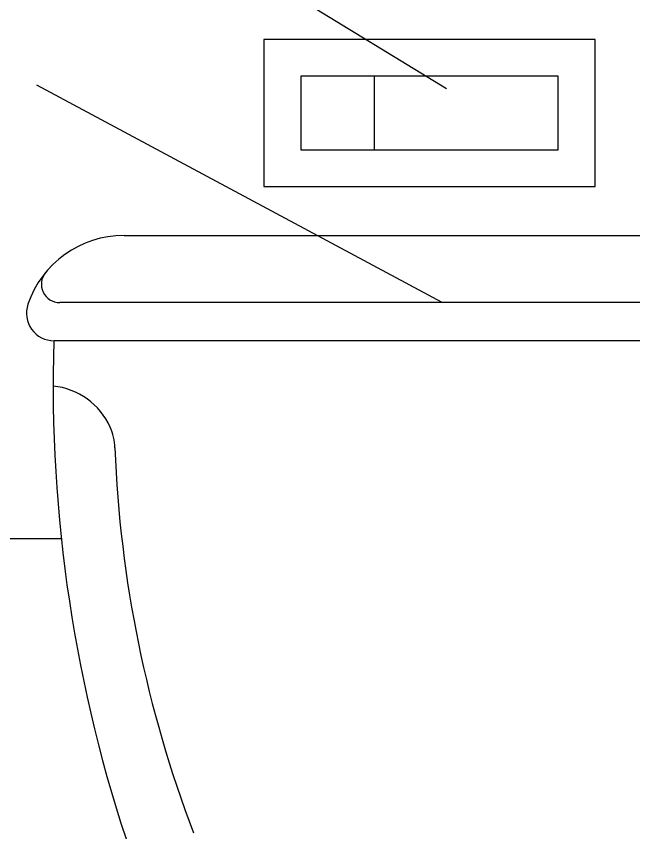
# Model space of a CAD drawing. Header units: centimetres. Extents: x -1797 to 2001, y -8788 to 1856.
# Drawn here: x -874.86 to -841.3, y -5502.19 to -5457.79 of the extents above; entities that cross this region are included whole.
import ezdxf

# ---------------------------------------------------------------- set-up
doc = ezdxf.new("R2010")
doc.units = ezdxf.units.CM
doc.header["$LTSCALE"] = 100
doc.header["$MEASUREMENT"] = 0
doc.linetypes.add('HIDDEN', pattern=[0.375, 0.25, -0.125])
for name, color, linetype in [('HIDDEN -03', 8, 'HIDDEN'), ('ID_Flooring_02', 127, 'Continuous'), ('ID_Furniture-Fixed_01', 141, 'Continuous')]:
    doc.layers.add(name, color=color, linetype=linetype)
doc.styles.add('ISO', font='isocp2.shx', dxfattribs={"width": 0.8})
doc.dimstyles.new('DIM DET', dxfattribs={"dimtxt": 0.05, "dimasz": 0.025, "dimexe": 0.025, "dimexo": 0.025, "dimgap": 0.025, "dimtad": 1, "dimzin": 0, "dimdsep": 46, "dimtxsty": 'ISO', "dimblk": 'ARCHTICK', "dimcen": 0.1, "dimdle": 0.025, "dimclrd": 15, "dimclre": 15, "dimclrt": 2, "dimadec": 0, "dimazin": 0, "dimtfac": 1, "dimtmove": 2, "dimatfit": 0, "dimldrblk": 'ARCHTICK', "dimfxl": 0.17, "dimtzin": 1, "dimarcsym": 0})

# ---------------------------------------------------------------- blocks, each defined once
blk = doc.blocks.new('WC')
at = {"layer": 'ID_Furniture-Fixed_01'}
for p, q in [((-308.0992754006906, 138.2745724609786), (-307.7534372380459, 138.2745724609786)), ((-307.7185019785482, 138.2380404049156), (-308.134210660206, 138.2380404049156)), ((-307.7153825225345, 138.2172835291771), (-308.1373301162019, 138.2172835291771))]:
    blk.add_line(p, q, dxfattribs=at)
for centre, radius, start, end in [((-308.0992754006906, 138.2193941349348), 0.05517832604377304, 90, 161.2884055286888), ((-308.1342106601883, 138.2480404049436), 0.01, 140.648877957441, 269.9999998990365), ((-308.1373301162019, 138.2322835291771), 0.015, 161.2884055286888, 270), ((-307.3489024941121, 138.1932285674718), 0.7889097407274845, 178.252668510574, 198.8809828219276), ((-308.1416945892873, 138.1545618566604), 0.03825515138754057, 24.30418120925211, 84.17491043190229), ((-308.1341710651909, 138.1579595190336), 0.03, 2.102243230464195, 24.30418120925211), ((-307.4532207932991, 138.1829555282722), 0.6514088884564204, 182.1022432304642, 200.9782706361688)]:
    blk.add_arc(centre, radius, start, end, dxfattribs=at)
blk = doc.blocks.new('_ARCHTICK')
at = {"color": 0, "linetype": 'ByBlock', "const_width": 0.15}
blk.add_lwpolyline([(-0.5, -0.5), (0.5, 0.5)], dxfattribs=at)

msp = doc.modelspace()

# ---------------------------------------------------------------- linework, layer by layer
at = {"layer": 'ID_Flooring_02'}
msp.add_line((-883.7525394841089, -5486.203639999247, -9.257823269087278e-05), (-872.4181699696358, -5486.193789154723, -9.257823269087278e-05), dxfattribs=at)
at = {"layer": 'ID_Furniture-Fixed_01'}
msp.add_line((-855.4029416690666, -5461.049418791779, -9.257823269087278e-05), (-855.4029416690666, -5465.049418791779, -9.257823269087278e-05), dxfattribs=at)
at = {"layer": 'ID_Furniture-Fixed_01', "elevation": -9.257823269087278e-05}
for points in [[(-861.4029416690666, -5467.049418791779), (-843.4029416690666, -5467.049418791779), (-843.4029416690666, -5459.049418791779), (-861.4029416690666, -5459.049418791779)], [(-859.4029416690666, -5465.049418791779), (-845.4029416690666, -5465.049418791779), (-845.4029416690666, -5461.049418791779), (-859.4029416690666, -5461.049418791779)]]:
    msp.add_lwpolyline(points, close=True, dxfattribs=at)

# ---------------------------------------------------------------- block references
at = {"layer": 'ID_Furniture-Fixed_01', "xscale": 100, "yscale": 100, "zscale": 100}
msp.add_blockref('WC', (29940.91936744378, -19297.16148011982), dxfattribs=at)

# ---------------------------------------------------------------- leaders
at = {"layer": 'HIDDEN -03'}
for points in [[(-819.4843310126764, -5481.315628082072, 9.257631931395583e-05), (-1004.840404744338, -5367.87598873514, 9.257631931395583e-05), (-1098.600622956609, -5367.87598873514, 9.257631931395583e-05)], [(-851.7162644939219, -5473.357439628255, 9.257631931395583e-05), (-1011.180360592714, -5387.715249267661, 9.257631931395583e-05), (-1098.600622956609, -5387.715249267661, 9.257631931395583e-05)]]:
    msp.add_leader(points, dimstyle='DIM DET', override={"dimasz": 0.04, "dimtad": 0, "dimclrd": 251, "dimldrblk": 'Dot', "dimfxl": 0.1}, dxfattribs=at)

doc.saveas('drawing.dxf')
